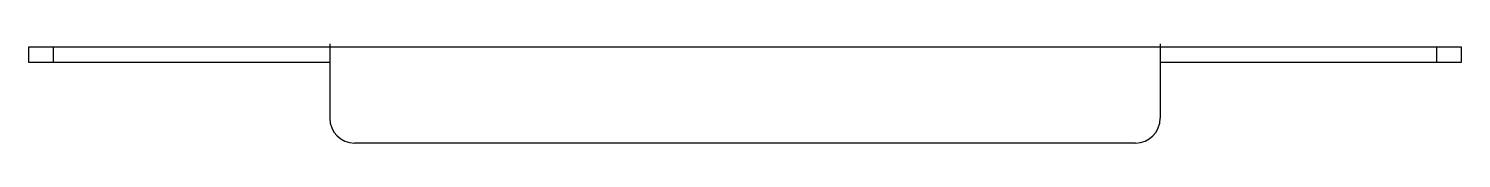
# Model space of a CAD drawing. Header units: inches. Extents: x -1.72 to 1.72, y -1.22 to 1.22.
# Drawn here: x -1.725 to 1.725, y -1.222 to -0.984 of the extents above.
import ezdxf

# ---------------------------------------------------------------- set-up
doc = ezdxf.new("R2010")
doc.units = ezdxf.units.IN
doc.header["$LTSCALE"] = 0.5
doc.header["$MEASUREMENT"] = 0
doc.layers.add('Mounting', color=4, linetype='CONTINUOUS')

msp = doc.modelspace()

# ---------------------------------------------------------------- linework, layer by layer
at = {"layer": 'Mounting', "color": 0, "transparency": 16777216}
for p, q in [((1.725, -0.9915), (-1.725, -0.9915)), ((-1.725, -0.9915), (-1.725, -1.0275)), ((-1.665, -1.0275), (-1.665, -0.9915)), ((-1, -0.9835), (-1, -1.1615)), ((1, -0.9835), (1, -1.1615)), ((1.665, -0.9915), (1.665, -1.0275)), ((1.725, -1.0275), (1.725, -0.9915)), ((-1.725, -1.0275), (-1, -1.0275)), ((1, -1.0275), (1.725, -1.0275)), ((0.94, -1.2215), (-0.94, -1.2215))]:
    msp.add_line(p, q, dxfattribs=at)
for centre, start, end in [((-0.94, -1.1615), 180, 270), ((0.94, -1.1615), 270, 0)]:
    msp.add_arc(centre, 0.06, start, end, dxfattribs=at)

doc.saveas('drawing.dxf')
